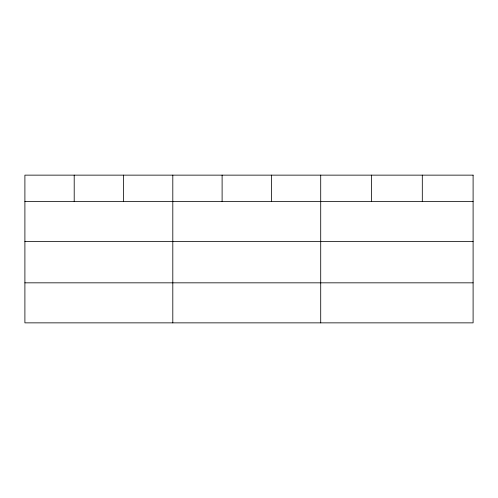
<?xml version="1.0" encoding="UTF-8"?>
<svg xmlns="http://www.w3.org/2000/svg" width="498" height="498" viewBox="0 0 498 498"><rect width="100%" height="100%" fill="white"/><g stroke="black" fill="none" stroke-linecap="round" stroke-linejoin="round"><path stroke-width="0.75" d="M24.9 201.572L473.1 201.572M24.9 241.598L473.1 241.598M24.9 282.833L473.1 282.833M422.304 175.14L422.304 201.572M371.508 175.14L371.508 201.572M320.712 175.14L320.712 322.86M271.41 175.14L271.41 201.572M222.108 175.14L222.108 201.572M172.806 175.14L172.806 322.86M123.504 175.14L123.504 201.572M74.202 175.14L74.202 201.572M473.1 175.14L24.9 175.14L24.9 322.86L473.1 322.86L473.1 175.14"/></g></svg>
